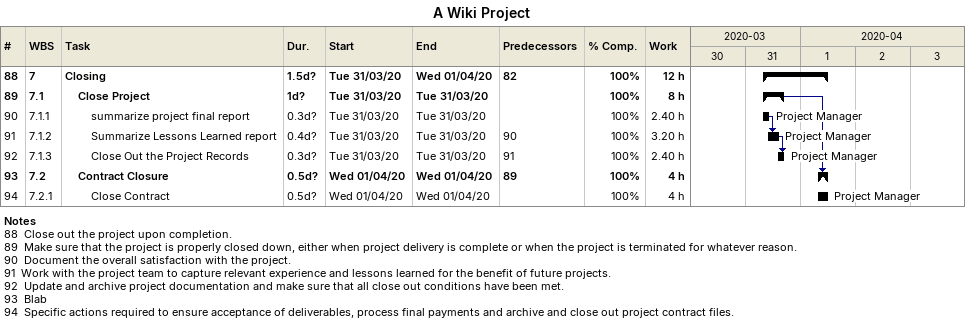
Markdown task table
A Wiki Project

| ID | WBS | Task | Duration | Start | Finish | Predecessors | Resources | % complete | Work (h) |
|---|---|---|---|---|---|---|---|---|---|
| 88 | 7 | **Closing** | 1.5d? | 2020-03-31 | 2020-04-01 | 82 |  | 100 | 12 |
| 89 | 7.1 | **Close Project** | 1d? | 2020-03-31 | 2020-03-31 |  |  | 100 | 8 |
| 90 | 7.1.1 | summarize project final report | 0.3d? | 2020-03-31 | 2020-03-31 |  | Project Manager | 100 | 2.40 |
| 91 | 7.1.2 | Summarize Lessons Learned report | 0.4d? | 2020-03-31 | 2020-03-31 | 90 | Project Manager | 100 | 3.20 |
| 92 | 7.1.3 | Close Out the Project Records | 0.3d? | 2020-03-31 | 2020-03-31 | 91 | Project Manager | 100 | 2.40 |
| 93 | 7.2 | **Contract Closure** | 0.5d? | 2020-04-01 | 2020-04-01 | 89 |  | 100 | 4 |
| 94 | 7.2.1 | Close Contract | 0.5d? | 2020-04-01 | 2020-04-01 |  | Project Manager | 100 | 4 |

Notes
- 88: Close out the project upon completion.
- 89: Make sure that the project is properly closed down, either when project delivery is complete or when the project is terminated for whatever reason.
- 90: Document the overall satisfaction with the project.
- 91: Work with the project team to capture relevant experience and lessons learned for the benefit of future projects.
- 92: Update and archive project documentation and make sure that all close out conditions have been met.
- 93: Blab
- 94: Specific actions required to ensure acceptance of deliverables, process final payments and archive and close out project contract files.
